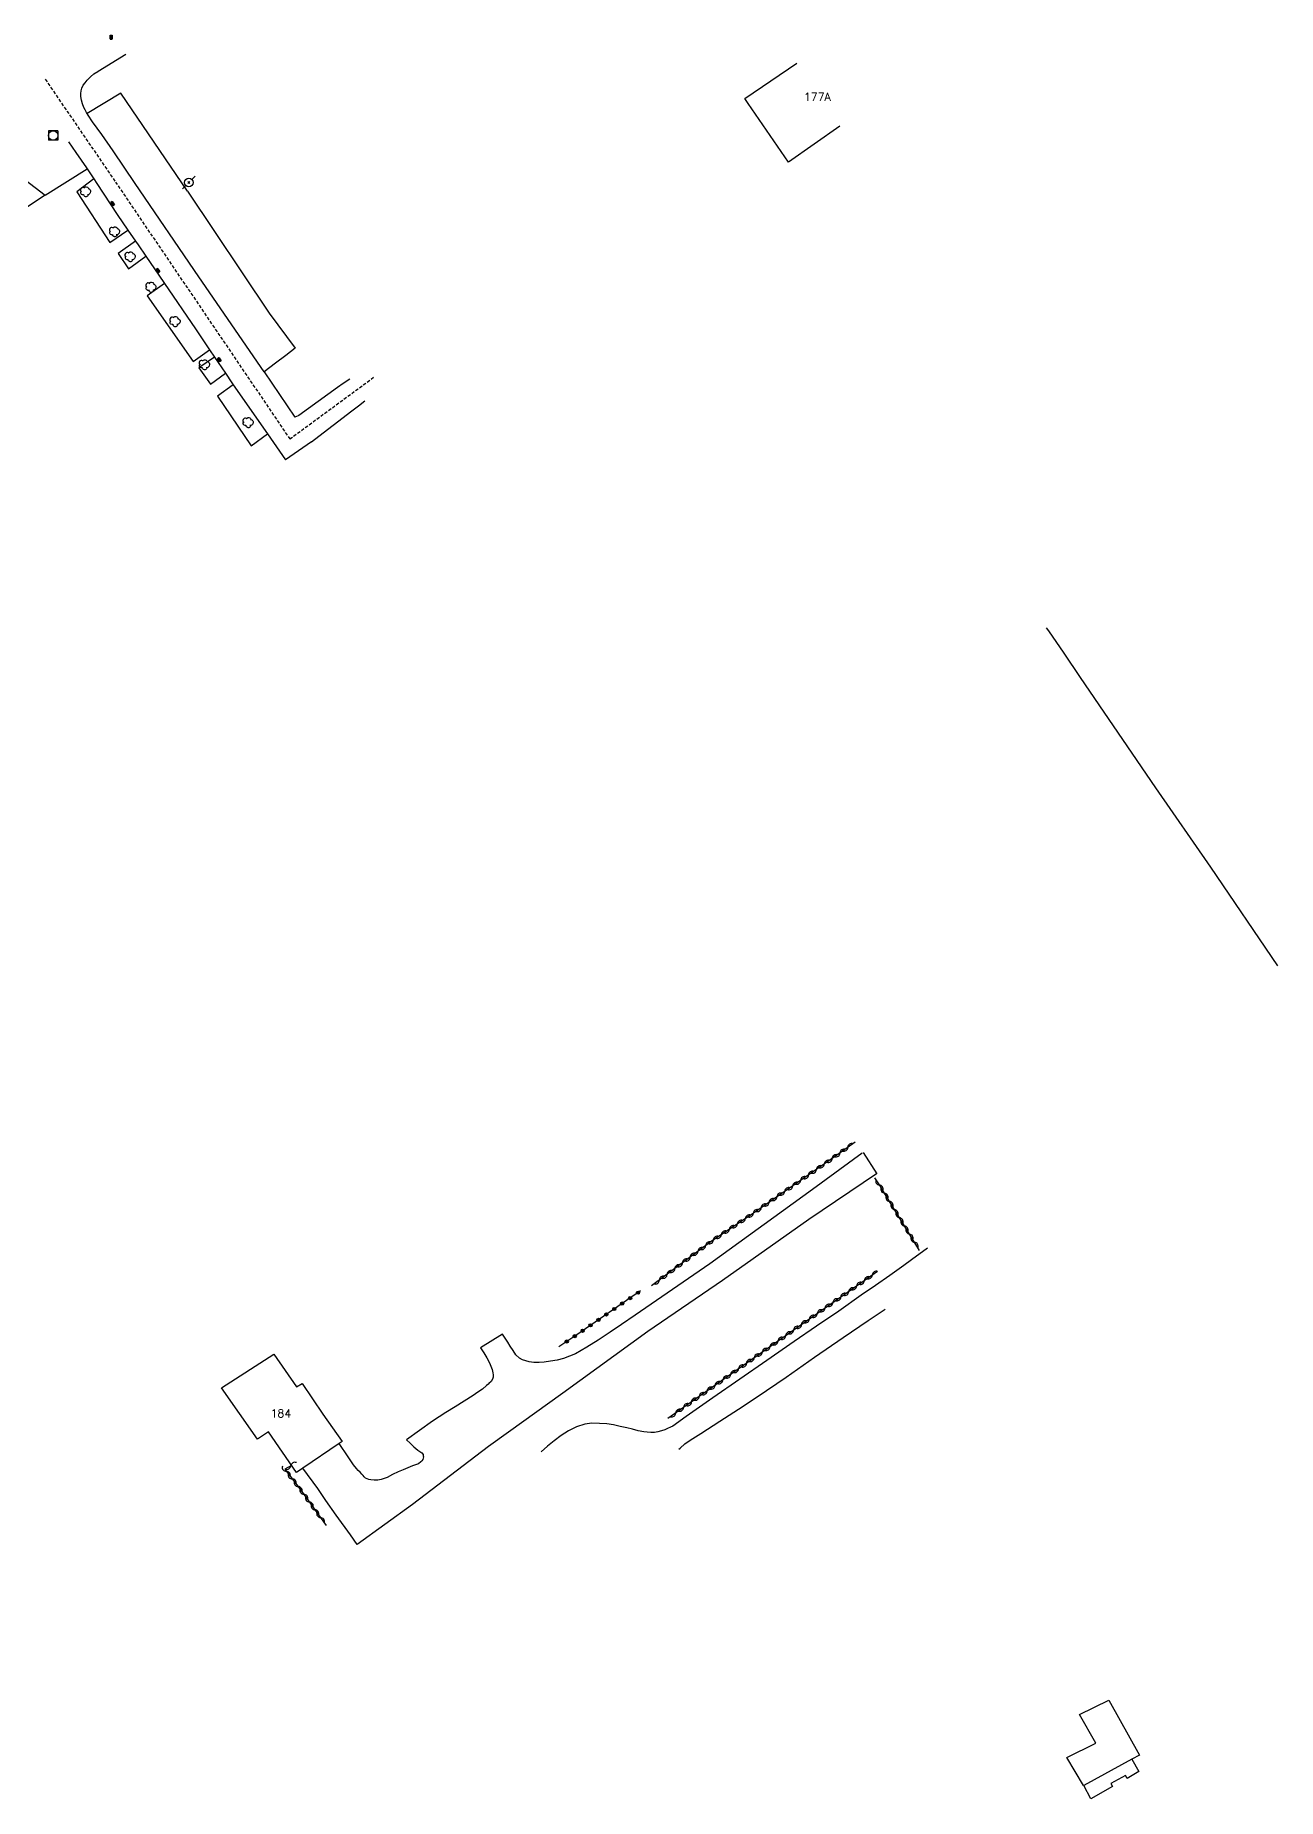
# Model space of a CAD drawing. Header units: millimetres. Extents: x 79000 to 80000, y 145084 to 146000.
# Drawn here: x 79264 to 79458.1, y 145724.6 to 146000 of the extents above; entities that cross this region are included whole.
import ezdxf
from ezdxf.enums import TextEntityAlignment as Align

# ---------------------------------------------------------------- set-up
doc = ezdxf.new("R2010")
doc.units = ezdxf.units.MM
doc.linetypes.add('DASHED', pattern=[0.75, 0.5, -0.25])
doc.layers.get('0').update_dxf_attribs({"linetype": 'CONTINUOUS'})
for name, color, linetype in [('W0001', 6, 'DASHED'), ('W0006', 2, 'CONTINUOUS'), ('W0008', 7, 'CONTINUOUS'), ('W0014', 7, 'CONTINUOUS'), ('W0017', 7, 'CONTINUOUS'), ('W0101', 7, 'CONTINUOUS'), ('W0104', 1, 'CONTINUOUS'), ('W0300', 7, 'CONTINUOUS'), ('W0310', 3, 'CONTINUOUS'), ('W0323', 7, 'CONTINUOUS'), ('W0401', 7, 'CONTINUOUS'), ('W0420', 7, 'CONTINUOUS'), ('W0473', 7, 'CONTINUOUS'), ('W0991', 7, 'CONTINUOUS')]:
    doc.layers.add(name, color=color, linetype=linetype)
doc.styles.get("Standard").update_dxf_attribs({"font": 'romans.shx', "width": 0.85})

# ---------------------------------------------------------------- blocks, each defined once
blk = doc.blocks.new('T401')
for p, q in [((-0.3, 0.3), (0, 0.3)), ((-0.3, -0.25), (-0.3, 0.3)), ((-0.3, 0.15), (0, 0.15)), ((-0.3, 0), (0, 0)), ((0, 0.3), (0, -0.25)), ((-0.3, -0.15), (0, -0.15)), ((-0.3, -0.25), (-0.3, -0.3)), ((-0.3, -0.3), (0, -0.3)), ((0, -0.3), (0, -0.25))]:
    blk.add_line(p, q)
blk = doc.blocks.new('T300')
for p, q in [((-0.8, 0.51), (-0.86, 0.34)), ((-0.86, 0.34), (-0.86, 0.17)), ((-0.86, 0.17), (-0.74, 0.06)), ((-0.69, 0.63), (-0.8, 0.51)), ((-0.8, -0.06), (-0.74, 0.06)), ((-0.74, 0.06), (-0.69, 0.11)), ((-0.57, 0.69), (-0.69, 0.63)), ((-0.46, 0.69), (-0.57, 0.69)), ((-0.29, 0.63), (-0.46, 0.69)), ((-0.29, 0.63), (-0.17, 0.74)), ((-0.23, 0.57), (-0.29, 0.63)), ((-0.17, 0.74), (-0.06, 0.8)), ((-0.06, 0.8), (0.06, 0.8)), ((0.06, 0.8), (0.23, 0.74)), ((0.23, 0.74), (0.34, 0.63)), ((0.34, 0.63), (0.4, 0.51)), ((0.46, 0.46), (0.34, 0.46)), ((0.4, 0.51), (0.4, 0.46)), ((0.57, 0.4), (0.46, 0.46)), ((0.57, 0.4), (0.69, 0.29)), ((0.69, 0.29), (0.74, 0.17)), ((0.74, 0.06), (0.69, -0.17)), ((0.74, 0.17), (0.74, 0.06)), ((-0.8, -0.17), (-0.8, -0.06)), ((-0.8, -0.23), (-0.8, -0.17)), ((-0.74, -0.34), (-0.8, -0.23)), ((-0.69, -0.4), (-0.74, -0.34)), ((-0.51, -0.46), (-0.69, -0.4)), ((-0.4, -0.46), (-0.51, -0.46)), ((-0.4, -0.46), (-0.34, -0.46)), ((-0.34, -0.46), (-0.34, -0.4)), ((-0.34, -0.51), (-0.34, -0.46)), ((-0.29, -0.63), (-0.34, -0.51)), ((-0.17, -0.74), (-0.29, -0.63)), ((-0.06, -0.8), (-0.17, -0.74)), ((0.06, -0.8), (-0.06, -0.8)), ((0.17, -0.74), (0.06, -0.8)), ((0.23, -0.69), (0.17, -0.74)), ((0.29, -0.46), (0.23, -0.46)), ((0.29, -0.63), (0.23, -0.69)), ((0.46, -0.4), (0.29, -0.46)), ((0.34, -0.51), (0.29, -0.63)), ((0.34, -0.51), (0.34, -0.46)), ((0.57, -0.34), (0.46, -0.4)), ((0.63, -0.29), (0.57, -0.34)), ((0.69, -0.17), (0.63, -0.29))]:
    blk.add_line(p, q)
blk = doc.blocks.new('T473')
for p, q in [((-0.166667, 0.166667), (0.166667, -0.166667)), ((-0.166667, -0.166667), (0.166667, 0.166667)), ((0.500001, 0.500001), (1.000002, 1.000002)), ((-1.000002, -1.000002), (-0.500001, -0.500001))]:
    blk.add_line(p, q)
blk.add_ellipse((0, 0), major_axis=(0.471405, 0.471405), ratio=1, start_param=5.4977871438, end_param=11.780972451)
blk = doc.blocks.new('T420')
for p, q in [((0.75, 0.75), (-0.75, 0.75)), ((-0.75, 0.75), (-0.75, -0.75)), ((0.75, 0.75), (0.75, -0.75)), ((0.75, -0.75), (-0.75, -0.75))]:
    blk.add_line(p, q)
blk.add_ellipse((0, 0), major_axis=(-0.53, 0.53), ratio=1, start_param=3.926991, end_param=10.210176)
blk = doc.blocks.new('t310o')
at = {"color": 0, "linetype": 'Continuous'}
for centre, start, end in [((-0.5, 0.38), 216.8699, 323.1304), ((0.5, -0.37), 36.8699, 143.1303)]:
    blk.add_arc(centre, 0.625, start, end, dxfattribs=at)
blk = doc.blocks.new('t323o')
at = {"color": 0, "linetype": 'Continuous'}
for radius in [0.25, 0.15]:
    blk.add_circle((0, 0), radius, dxfattribs=at)

msp = doc.modelspace()

# ---------------------------------------------------------------- linework, layer by layer
at = {"layer": 'W0001'}
msp.add_lwpolyline([(79265.59, 145993.14), (79276.56, 145977.1), (79303.78, 145936.97), (79316.89, 145946.61)], dxfattribs=at)
at = {"layer": 'W0006'}
for points in [[(79287.81, 145975.69), (79277.37, 145990.97), (79272.13, 145987.78)], [(79287.81, 145975.69), (79300.55, 145956.61)], [(79300.55, 145956.61), (79304.62, 145951.13), (79303.15, 145950.01), (79301.54, 145948.8), (79299.76, 145947.44)]]:
    msp.add_lwpolyline(points, dxfattribs=at)
at = {"layer": 'W0008'}
for points in [[(79273.84, 145994.41), (79278.16, 145997.06)], [(79279.64, 145976.85), (79277.91, 145979.42), (79276.19, 145981.98), (79274.43, 145984.53), (79273.69, 145985.53), (79272.95, 145986.52), (79272.27, 145987.55), (79272.13, 145987.78), (79272.04, 145987.95), (79271.8, 145988.35), (79271.6, 145988.76), (79271.4, 145989.32), (79271.24, 145989.89), (79271.16, 145990.47), (79271.15, 145990.91), (79271.19, 145991.35), (79271.3, 145991.76), (79271.52, 145992.2), (79271.82, 145992.6), (79272.15, 145992.98), (79272.64, 145993.5), (79273.19, 145993.97), (79273.78, 145994.38), (79273.84, 145994.41)], [(79269.23, 145983.36), (79270.38, 145981.71), (79272.01, 145979.29), (79272.12, 145979.14), (79273.18, 145977.57), (79273.65, 145976.87)], [(79273.65, 145976.87), (79276.83, 145972.02), (79278.51, 145969.58), (79279.71, 145967.84), (79280.09, 145967.3), (79281.3, 145965.52), (79283.34, 145962.57), (79284.24, 145961.23), (79289.04, 145954.17), (79291.26, 145950.87), (79292.03, 145949.73), (79293.72, 145947.22), (79294.71, 145945.74), (79294.94, 145945.42), (79300.29, 145937.78), (79303.12, 145933.73)], [(79289.6, 145962.27), (79279.64, 145976.85)], [(79299.76, 145947.44), (79289.6, 145962.27)], [(79299.76, 145947.44), (79304.56, 145940.39)], [(79313.14, 145946.33), (79312.09, 145945.64), (79311.21, 145945), (79305.2, 145940.66), (79305.11, 145940.6), (79304.56, 145940.39)], [(79307.18, 145936.53), (79307.65, 145936.89), (79313.49, 145941.35), (79314.52, 145942.13), (79315.48, 145942.94)], [(79307.18, 145936.53), (79303.12, 145933.73)]]:
    msp.add_lwpolyline(points, dxfattribs=at)
at = {"layer": 'W0014'}
for points in [[(79265.59, 145975.05), (79272.12, 145979.14)], [(79273.18, 145977.57), (79270.53, 145975.57), (79275.66, 145967.63), (79278.51, 145969.58)], [(79279.71, 145967.84), (79276.97, 145965.94), (79278.58, 145963.52), (79281.3, 145965.52)], [(79284.24, 145961.23), (79281.5, 145959.33), (79288.7, 145949.07), (79291.26, 145950.87)], [(79292.03, 145949.73), (79289.6, 145948.06), (79291.39, 145945.54), (79293.72, 145947.22)], [(79294.94, 145945.42), (79292.47, 145943.64), (79297.75, 145935.92), (79300.29, 145937.78)], [(79422.31, 145906.99), (79421.96, 145907.5)], [(79458.06, 145854.7), (79447.61, 145870.11), (79439.05, 145882.49), (79427.28, 145899.71), (79424.69, 145903.5), (79422.31, 145906.99)], [(79393.34, 145825.53), (79395.43, 145822.2)]]:
    msp.add_lwpolyline(points, dxfattribs=at)
at = {"layer": 'W0017'}
for points in [[(79258.82, 145980.28), (79262.48, 145977.46), (79265.59, 145975.05), (79256.51, 145969.08), (79252.86, 145971.78), (79252.43, 145971.8), (79251.6, 145971.22), (79251.19, 145969.68), (79251.58, 145968.73), (79252.68, 145967.23), (79253.34, 145966.28), (79253.38, 145966.22), (79254.1, 145965.27)], [(79393.17, 145825.42), (79385.43, 145819.74), (79369.37, 145808.15), (79357.69, 145800.15)], [(79395.42, 145822.19), (79384.82, 145815.08), (79371.34, 145805.57), (79359.7, 145797.58), (79346.42, 145787.97), (79337.95, 145781.86), (79334.82, 145779.61), (79322.95, 145770.58), (79314.31, 145764.33), (79313.25, 145765.81), (79311.02, 145768.91), (79309.41, 145771.19), (79308.15, 145773.04), (79305.84, 145776.22)], [(79403.35, 145810.59), (79403.35, 145810.59), (79400.89, 145808.76), (79399.66, 145807.88), (79397.51, 145806.32), (79395.25, 145804.79), (79393, 145803.24), (79389.5, 145800.78), (79386.01, 145798.43), (79382.52, 145796.01), (79378.29, 145793.08), (79374.07, 145790.16), (79369.85, 145787.22), (79367.77, 145785.76), (79365.7, 145784.29), (79363.62, 145782.82), (79363.21, 145782.62), (79362.79, 145782.43), (79362.37, 145782.25), (79361.82, 145782.06), (79361.27, 145781.9), (79360.71, 145781.8), (79360.16, 145781.8), (79359.61, 145781.85), (79359.06, 145781.92), (79358.18, 145782.09), (79357.3, 145782.33), (79356.42, 145782.55), (79355.38, 145782.77), (79354.33, 145782.99), (79353.28, 145783.14), (79352.13, 145783.23), (79350.97, 145783.26), (79349.85, 145783.13), (79348.56, 145782.7), (79347.33, 145782.06), (79346.15, 145781.32), (79345.07, 145780.53), (79344.04, 145779.66), (79343.01, 145778.78)], [(79357.69, 145800.15), (79355.6, 145798.69), (79353.82, 145797.47), (79351.94, 145796.21), (79350.17, 145795.15), (79348.38, 145794.12), (79346.5, 145793.35), (79345.52, 145793.11), (79344.51, 145792.93), (79343.49, 145792.82), (79342.71, 145792.76), (79342.07, 145792.74), (79341.91, 145792.74), (79341.15, 145792.83), (79340.62, 145792.98), (79340.12, 145793.17), (79339.65, 145793.43), (79339.1, 145793.96), (79338.65, 145794.62), (79338.22, 145795.3), (79337.81, 145795.92), (79337.42, 145796.56), (79337.02, 145797.19), (79333.58, 145795.03), (79334.07, 145794.25), (79334.57, 145793.48), (79334.99, 145792.67), (79335.2, 145792.17), (79335.39, 145791.67), (79335.5, 145791.15), (79335.53, 145790.8), (79335.53, 145790.45), (79335.46, 145790.13), (79335.23, 145789.77), (79334.88, 145789.46), (79334.85, 145789.43), (79334.52, 145789.16), (79333.86, 145788.6), (79333.15, 145788.09), (79332.44, 145787.6), (79331.03, 145786.69), (79329.59, 145785.84), (79328.16, 145784.96), (79326.08, 145783.57), (79324.03, 145782.13), (79321.98, 145780.69), (79322.57, 145780.14), (79323.16, 145779.59), (79323.76, 145779.05), (79324.08, 145778.83), (79324.4, 145778.62), (79324.6, 145778.36), (79324.63, 145778.18), (79324.64, 145777.99), (79324.62, 145777.82), (79324.54, 145777.6), (79324.42, 145777.39), (79324.27, 145777.21), (79323.9, 145776.94), (79323.43, 145776.77), (79322.96, 145776.61), (79322.21, 145776.29), (79321.46, 145775.98), (79320.71, 145775.67), (79319.84, 145775.23), (79318.97, 145774.78), (79318.06, 145774.48), (79317.51, 145774.39), (79316.95, 145774.35), (79316.41, 145774.4), (79316.14, 145774.47), (79315.87, 145774.56), (79315.62, 145774.69), (79315.42, 145774.87), (79315.24, 145775.08), (79315.05, 145775.29), (79314.76, 145775.6), (79314.47, 145775.9), (79314.19, 145776.2), (79313.73, 145776.78), (79313.3, 145777.39), (79312.88, 145777.99), (79311.49, 145780.07)], [(79364.52, 145779.19), (79364.72, 145779.38), (79365.48, 145780.02), (79366.29, 145780.6), (79367.14, 145781.12), (79367.99, 145781.65), (79370.93, 145783.56), (79373.87, 145785.47), (79376.79, 145787.39), (79381.27, 145790.45), (79385.73, 145793.55), (79390.2, 145796.63), (79394.11, 145799.28), (79396.75, 145801.05)]]:
    msp.add_lwpolyline(points, dxfattribs=at)
at = {"layer": 'W0101'}
msp.add_lwpolyline([(79389.67, 145985.82), (79381.64, 145980.21), (79375.38, 145989.37), (79374.86, 145990.13), (79382.94, 145995.66)], dxfattribs=at)
for points in [[(79304.85, 145775.55), (79300.45, 145781.94), (79298.73, 145780.77), (79293.1, 145788.81), (79301.27, 145794.06), (79304.81, 145788.96), (79305.73, 145789.45), (79308.96, 145784.68), (79311.98, 145780.4), (79311.49, 145780.07), (79305.84, 145776.22)], [(79427.72, 145726.68), (79425.13, 145731.07), (79429.68, 145733.32), (79427.12, 145737.76), (79431.68, 145740.03), (79436.45, 145731.43), (79435.28, 145730.8), (79427.77, 145726.7)]]:
    msp.add_lwpolyline(points, close=True, dxfattribs=at)
at = {"layer": 'W0104'}
msp.add_lwpolyline([(79435.28, 145730.8), (79436.38, 145728.85), (79434.57, 145727.78), (79434.27, 145728.23), (79432.01, 145726.98), (79432.28, 145726.55), (79428.88, 145724.62), (79427.77, 145726.7)], dxfattribs=at)
at = {"layer": 'W0310'}
for points in [[(79392.07, 145827.15), (79392.07, 145827.15), (79387.97, 145824.24), (79387.96, 145824.24), (79376.17, 145816.06), (79369.6, 145811.65), (79360.29, 145804.72)], [(79402.14, 145810.24), (79396.06, 145820.15), (79396.06, 145820.16), (79395.15, 145821.56)], [(79395.54, 145806.96), (79383.04, 145798.22), (79362.83, 145784)], [(79304.06, 145776.68), (79302.99, 145776.06), (79305.53, 145772.79), (79309.45, 145767.28)]]:
    msp.add_lwpolyline(points, dxfattribs=at)
at = {"layer": 'W0323'}
msp.add_lwpolyline([(79358.57, 145803.93), (79348.62, 145797.08), (79345.79, 145795.18)], dxfattribs=at)

# ---------------------------------------------------------------- block references
at = {"layer": 'W0300'}
for p in [(79271.94, 145975.57), (79276.46, 145969.32), (79278.9, 145965.42), (79282.14, 145960.64), (79285.9, 145955.29), (79290.5, 145948.55), (79297.32, 145939.52)]:
    msp.add_blockref('T300', p, dxfattribs=at)
at = {"layer": 'W0310'}
for p, rotation in [((79389.7, 145825.47), 215.401155383675), ((79390.92, 145826.34), 215.401155383675), ((79386.02, 145822.89), 214.7251940086781), ((79387.25, 145823.74), 214.7251940086781), ((79388.48, 145824.6), 215.401155383675), ((79382.32, 145820.32), 214.7251940086781), ((79383.55, 145821.18), 214.7251940086781), ((79384.78, 145822.03), 214.7251940086781), ((79395.86, 145820.46), 122.749630985666), ((79378.62, 145817.76), 214.7251940086781), ((79379.85, 145818.62), 214.7251940086781), ((79381.08, 145819.47), 214.7251940086781), ((79396.65, 145819.19), 121.5096877585815), ((79397.43, 145817.91), 121.5096877585815), ((79373.66, 145814.38), 213.8768223496367), ((79374.91, 145815.22), 213.8768223496367), ((79376.15, 145816.05), 213.8768223496367), ((79377.39, 145816.91), 214.7251940086781), ((79398.22, 145816.63), 121.5096877585815), ((79399, 145815.35), 121.5096877585815), ((79399.78, 145814.07), 121.5096877585815), ((79369.93, 145811.87), 213.8768223496367), ((79371.17, 145812.71), 213.8768223496367), ((79372.42, 145813.54), 213.8768223496367), ((79400.57, 145812.79), 121.5096877585815), ((79401.35, 145811.52), 121.5096877585815), ((79366.3, 145809.2), 216.6674399032752), ((79367.51, 145810.1), 216.6674399032752), ((79368.71, 145810.99), 216.6674399032752), ((79362.7, 145806.51), 216.6674399032752), ((79363.9, 145807.41), 216.6674399032752), ((79365.1, 145808.31), 216.6674399032752), ((79394.75, 145806.4), 214.9560147346614), ((79361.49, 145805.62), 216.6674399032752), ((79391.06, 145803.83), 214.9560147346614), ((79392.29, 145804.69), 214.9560147346614), ((79393.52, 145805.55), 214.9560147346614), ((79387.37, 145801.25), 214.9560147346614), ((79388.6, 145802.11), 214.9560147346614), ((79389.83, 145802.97), 214.9560147346614), ((79382.46, 145797.81), 215.1202192816927), ((79383.69, 145798.67), 214.9560147346614), ((79384.92, 145799.53), 214.9560147346614), ((79386.14, 145800.39), 214.9560147346614), ((79378.78, 145795.22), 215.1202192816927), ((79380, 145796.08), 215.1202192816927), ((79381.23, 145796.95), 215.1202192816927), ((79375.1, 145792.63), 215.1202192816927), ((79376.32, 145793.49), 215.1202192816927), ((79377.55, 145794.36), 215.1202192816927), ((79371.42, 145790.04), 215.1202192816927), ((79372.64, 145790.91), 215.1202192816927), ((79373.87, 145791.77), 215.1202192816927), ((79367.73, 145787.45), 215.1202192816927), ((79368.96, 145788.32), 215.1202192816927), ((79370.19, 145789.18), 215.1202192816927), ((79364.05, 145784.86), 215.1202192816927), ((79365.28, 145785.73), 215.1202192816927), ((79366.51, 145786.59), 215.1202192816927), ((79303.23, 145775.74), 307.8640847014051), ((79303.94, 145776.61), 209.9631279990658), ((79304.15, 145774.56), 307.8640847014051), ((79305.07, 145773.38), 307.8640847014051), ((79305.97, 145772.17), 305.4291930733032), ((79306.84, 145770.95), 305.4291930733032), ((79307.71, 145769.73), 305.4291930733032), ((79308.58, 145768.51), 305.4291930733032)]:
    msp.add_blockref('t310o', p, dxfattribs=dict(at, rotation=rotation))
at = {"layer": 'W0323'}
for p, rotation in [((79358.16, 145803.65), 214.5468933638745), ((79354.46, 145801.1), 214.5468933638745), ((79355.69, 145801.95), 214.5468933638745), ((79356.93, 145802.8), 214.5468933638745), ((79350.75, 145798.55), 214.5468933638745), ((79351.99, 145799.4), 214.5468933638745), ((79353.22, 145800.25), 214.5468933638745), ((79347.03, 145796.02), 213.8713826790945), ((79348.28, 145796.85), 213.8713826790945), ((79349.51, 145797.7), 214.5468933638745)]:
    msp.add_blockref('t323o', p, dxfattribs=dict(at, rotation=rotation))
at = {"layer": 'W0401'}
msp.add_blockref('T401', (79276.02, 145999.71), dxfattribs=at)
for p, rotation in [((79275.98, 145973.64), 213.2545058332999), ((79283.09, 145963.18), 214.4830382989318), ((79292.64, 145949.24), 213.9523189400435)]:
    msp.add_blockref('T401', p, dxfattribs=dict(at, rotation=rotation))
at = {"layer": 'W0420'}
msp.add_blockref('T420', (79266.83, 145984.36), dxfattribs=at)
at = {"layer": 'W0473'}
msp.add_blockref('T473', (79288.01, 145977.02), dxfattribs=at)

# ---------------------------------------------------------------- texts
at = {"layer": 'W0991'}
for s, p in [('177A', (79386.16, 145990.4)), ('184', (79302.39, 145784.8))]:
    msp.add_text(s, height=1.25, dxfattribs=at).set_placement(p, align=Align.MIDDLE_CENTER)

doc.saveas('drawing.dxf')
